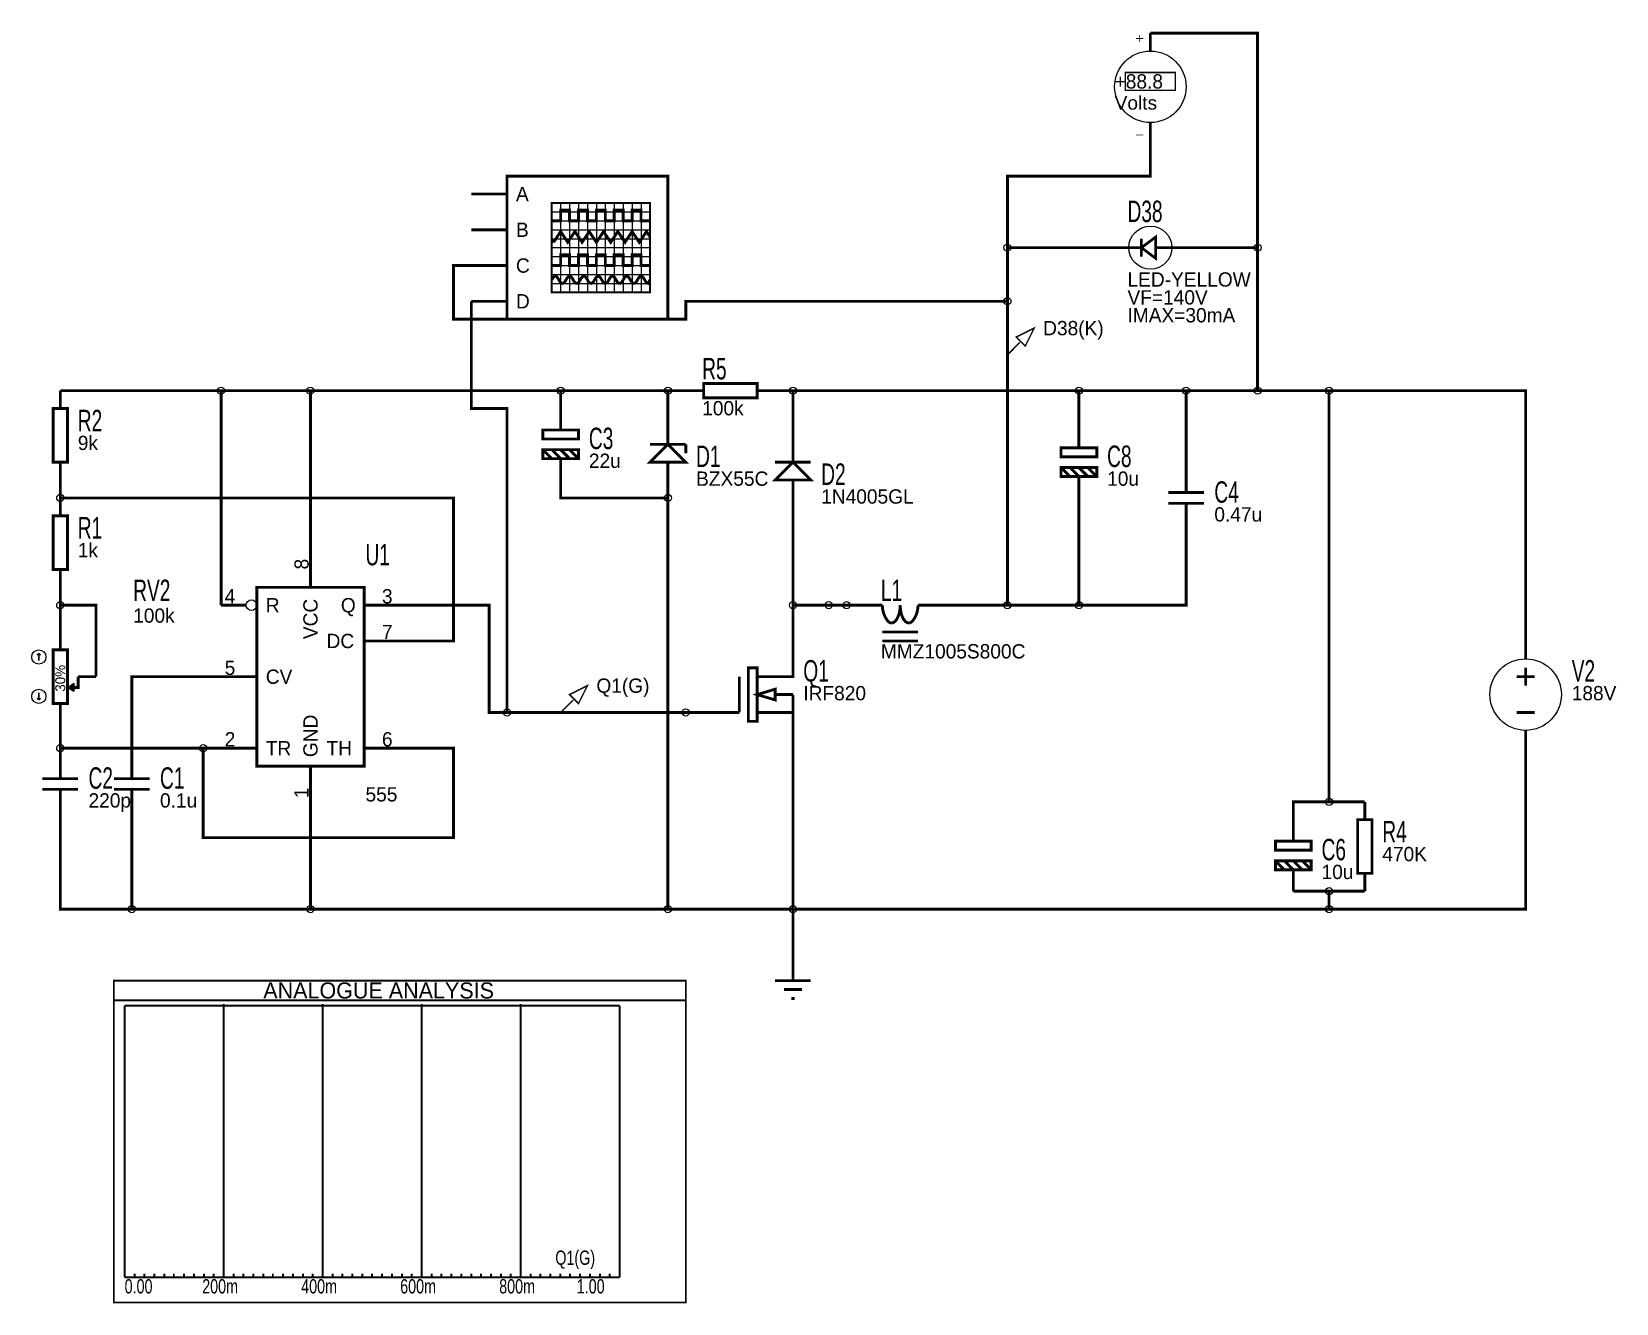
# Model space of a CAD drawing. Header units: inches. Extents: x -4.46 to 4.41, y -3.4 to 3.71.
import ezdxf

# ---------------------------------------------------------------- set-up
doc = ezdxf.new("R2010")
doc.units = ezdxf.units.IN
doc.layers.get('0').update_dxf_attribs({"linetype": 'CONTINUOUS'})
for name, color, linetype in [('1', 1, 'CONTINUOUS'), ('2', 2, 'CONTINUOUS'), ('3', 3, 'CONTINUOUS'), ('4', 4, 'CONTINUOUS')]:
    doc.layers.add(name, color=color, linetype=linetype)

msp = doc.modelspace()

# ---------------------------------------------------------------- linework, layer by layer
for points, const_width in [([(1.76, 3.67), (1.72, 3.67)], 0.005), ([(1.74, 3.69), (1.74, 3.65)], 0.005), ([(1.8, 3.7), (2.4, 3.7), (2.4, 2.5)], 0.016), ([(1.8, 3.7), (1.8, 3.6)], 0.016), ([(1.66, 3.38), (1.94, 3.38), (1.94, 3.48), (1.66, 3.48), (1.66, 3.38)], 0.008), ([(1.8, 3.1), (1.8, 3.2)], 0.016), ([(1.8, 3.1), (1.8, 2.9), (1, 2.9), (1, 2.5)], 0.016), ([(1.76, 3.13), (1.72, 3.13)], 0.005), ([(-1.8, 2.1), (-0.9, 2.1), (-0.9, 2.9), (-1.8, 2.9), (-1.8, 2.1)], 0.016), ([(-2, 2.8), (-1.8, 2.8)], 0.016), ([(-1.55, 2.25), (-1, 2.25), (-1, 2.75), (-1.55, 2.75), (-1.55, 2.25)], 0.01), ([(-1.55, 2.65), (-1.5, 2.65), (-1.5, 2.71), (-1.45, 2.71), (-1.45, 2.65), (-1.4, 2.65), (-1.4, 2.71), (-1.35, 2.71), (-1.35, 2.65), (-1.3, 2.65), (-1.3, 2.71), (-1.25, 2.71), (-1.25, 2.65), (-1.2, 2.65), (-1.2, 2.71), (-1.15, 2.71), (-1.15, 2.65), (-1.1, 2.65), (-1.1, 2.71), (-1.05, 2.71), (-1.05, 2.65), (-1, 2.65)], 0.016), ([(-2, 2.6), (-1.8, 2.6)], 0.016), ([(-1.54, 2.53), (-1.5, 2.59), (-1.46, 2.53), (-1.42, 2.59), (-1.38, 2.53), (-1.34, 2.59), (-1.3, 2.53), (-1.26, 2.59), (-1.22, 2.53), (-1.18, 2.59), (-1.14, 2.53), (-1.1, 2.59), (-1.06, 2.53), (-1.02, 2.59), (-1, 2.56)], 0.016), ([(1.75, 2.5), (1.83, 2.56), (1.83, 2.44), (1.75, 2.5)], 0.015), ([(-1.54, 2.53), (-1.55, 2.54)], 0.016), ([(1.6, 2.5), (1, 2.5)], 0.016), ([(1, 2.5), (1, 2.2)], 0.016), ([(1.6, 2.5), (1.7, 2.5)], 0.016), ([(1.75, 2.5), (1.68, 2.5)], 0.016), ([(1.75, 2.45), (1.75, 2.55)], 0.015), ([(1.92, 2.5), (1.83, 2.5)], 0.016), ([(2, 2.5), (1.9, 2.5)], 0.016), ([(2, 2.5), (2.4, 2.5)], 0.016), ([(2.4, 1.7), (2.4, 2.5)], 0.016), ([(-2, 2.4), (-2.1, 2.4), (-2.1, 2.1), (-0.8, 2.1), (-0.8, 2.2), (1, 2.2)], 0.016), ([(-2, 2.4), (-1.8, 2.4)], 0.016), ([(-1.55, 2.4), (-1.5, 2.4), (-1.5, 2.46), (-1.45, 2.46), (-1.45, 2.4), (-1.4, 2.4), (-1.4, 2.46), (-1.35, 2.46), (-1.35, 2.4), (-1.3, 2.4), (-1.3, 2.46), (-1.25, 2.46), (-1.25, 2.4), (-1.2, 2.4), (-1.2, 2.46), (-1.15, 2.46), (-1.15, 2.4), (-1.1, 2.4), (-1.1, 2.46), (-1.05, 2.46), (-1.05, 2.4), (-1, 2.4)], 0.016), ([(-1.55, 2.32), (-1.544219, 2.33), (-1.537871, 2.336875), (-1.534089, 2.339141), (-1.53, 2.34), (-1.525911, 2.339141), (-1.522129, 2.336875), (-1.515781, 2.33), (-1.51, 2.32), (-1.504219, 2.31), (-1.497871, 2.303125), (-1.494089, 2.300859), (-1.49, 2.3), (-1.485911, 2.300859), (-1.482129, 2.303125), (-1.475781, 2.31), (-1.47, 2.32), (-1.464219, 2.33), (-1.457871, 2.336875), (-1.454089, 2.339141), (-1.45, 2.34), (-1.445911, 2.339141), (-1.442129, 2.336875), (-1.435781, 2.33), (-1.43, 2.32), (-1.424219, 2.31), (-1.417871, 2.303125), (-1.414089, 2.300859), (-1.41, 2.3), (-1.405911, 2.300859), (-1.402129, 2.303125), (-1.395781, 2.31), (-1.39, 2.32), (-1.384219, 2.33), (-1.377871, 2.336875), (-1.374089, 2.339141), (-1.37, 2.34), (-1.365911, 2.339141), (-1.362129, 2.336875), (-1.355781, 2.33), (-1.35, 2.32), (-1.344219, 2.31), (-1.337871, 2.303125), (-1.334089, 2.300859), (-1.33, 2.3), (-1.325911, 2.300859), (-1.322129, 2.303125), (-1.315781, 2.31), (-1.31, 2.32), (-1.304219, 2.33), (-1.297871, 2.336875), (-1.294089, 2.339141), (-1.29, 2.34), (-1.285911, 2.339141), (-1.282129, 2.336875), (-1.275781, 2.33), (-1.27, 2.32), (-1.264219, 2.31), (-1.257871, 2.303125), (-1.254089, 2.300859), (-1.25, 2.3), (-1.245911, 2.300859), (-1.242129, 2.303125), (-1.235781, 2.31), (-1.23, 2.32), (-1.224219, 2.33), (-1.217871, 2.336875), (-1.214089, 2.339141), (-1.21, 2.34), (-1.205911, 2.339141), (-1.202129, 2.336875), (-1.195781, 2.33), (-1.19, 2.32), (-1.184219, 2.31), (-1.177871, 2.303125), (-1.174089, 2.300859), (-1.17, 2.3), (-1.165911, 2.300859), (-1.162129, 2.303125), (-1.155781, 2.31), (-1.15, 2.32), (-1.144219, 2.33), (-1.137871, 2.336875), (-1.134089, 2.339141), (-1.13, 2.34), (-1.125911, 2.339141), (-1.122129, 2.336875), (-1.115781, 2.33), (-1.11, 2.32), (-1.104219, 2.31), (-1.097871, 2.303125), (-1.094089, 2.300859), (-1.09, 2.3), (-1.085911, 2.300859), (-1.082129, 2.303125), (-1.075781, 2.31), (-1.07, 2.32), (-1.064219, 2.33), (-1.057871, 2.336875), (-1.054089, 2.339141), (-1.05, 2.34), (-1.045911, 2.339141), (-1.042129, 2.336875), (-1.035781, 2.33), (-1.03, 2.32), (-1.024219, 2.31), (-1.017871, 2.303125), (-1.014089, 2.300859), (-1.01, 2.3), (-1, 2.32)], 0.016), ([(-2, 2.2), (-2, 1.6), (-1.8, 1.6), (-1.8, -0.1)], 0.016), ([(-2, 2.2), (-1.8, 2.2)], 0.016), ([(1, 2.2), (1, 1.9)], 0.016), ([(1.15, 2.05), (1.05, 2), (1.1, 1.95), (1.15, 2.05)], 0.008), ([(1.07, 1.97), (1, 1.9)], 0.008), ([(1, 0.5), (1, 1.9)], 0.016), ([(-4.3, 1.7), (-3.4, 1.7)], 0.016), ([(-4.3, 1.7), (-4.3, 1.6)], 0.016), ([(-2.9, 1.7), (-3.4, 1.7)], 0.016), ([(-3.4, 0.5), (-3.4, 1.7)], 0.016), ([(-2.9, 0.8), (-2.9, 1.7)], 0.016), ([(-2.9, 1.7), (-1.5, 1.7), (-0.9, 1.7)], 0.016), ([(-1.5, 1.6), (-1.5, 1.7)], 0.016), ([(-0.9, 1.7), (-0.9, 1.5)], 0.016), ([(-0.9, 1.7), (-0.8, 1.7)], 0.016), ([(-0.8, 1.7), (-0.7, 1.7)], 0.016), ([(-0.7, 1.66), (-0.4, 1.66), (-0.4, 1.74), (-0.7, 1.74), (-0.7, 1.66)], 0.016), ([(-0.3, 1.7), (-0.4, 1.7)], 0.016), ([(-0.2, 1.7), (-0.3, 1.7)], 0.016), ([(-0.2, 1.4), (-0.2, 1.7)], 0.016), ([(-0.2, 1.7), (1.4, 1.7)], 0.016), ([(1.4, 1.5), (1.4, 1.7)], 0.016), ([(1.4, 1.7), (2, 1.7)], 0.016), ([(2.4, 1.7), (2, 1.7)], 0.016), ([(2, 1.3), (2, 1.7)], 0.016), ([(2.4, 1.7), (2.8, 1.7)], 0.016), ([(3, -0.6), (2.8, -0.6), (2.8, 1.7)], 0.016), ([(2.8, 1.7), (3.9, 1.7), (3.9, 0.3)], 0.016), ([(-4.34, 1.3), (-4.26, 1.3), (-4.26, 1.6), (-4.34, 1.6), (-4.34, 1.3)], 0.016), ([(-1.5, 1.6), (-1.5, 1.5)], 0.016), ([(-1.5, 1.48), (-1.5, 1.5)], 0.016), ([(-0.9, 1.5), (-0.9, 1.4)], 0.016), ([(1.4, 1.5), (1.4, 1.4)], 0.016), ([(-1.6, 1.43), (-1.4, 1.43), (-1.4, 1.48), (-1.6, 1.48), (-1.6, 1.43)], 0.016), ([(-1.6, 1.32), (-1.4, 1.32), (-1.4, 1.37), (-1.6, 1.37), (-1.6, 1.32)], 0.016), ([(-1.6, 1.37), (-1.55, 1.32)], 0.016), ([(-1.55, 1.37), (-1.5, 1.32)], 0.016), ([(-1.5, 1.37), (-1.45, 1.32)], 0.016), ([(-1.45, 1.37), (-1.4, 1.32)], 0.016), ([(-1, 1.3), (-0.8, 1.3), (-0.9, 1.4), (-1, 1.3)], 0.016), ([(-1, 1.4), (-0.8, 1.4)], 0.016), ([(-0.8, 1.35), (-0.8, 1.4)], 0.016), ([(-0.2, 1.4), (-0.2, 1.3)], 0.016), ([(1.3, 1.33), (1.5, 1.33), (1.5, 1.38), (1.3, 1.38), (1.3, 1.33)], 0.016), ([(1.4, 1.38), (1.4, 1.4)], 0.016), ([(-4.3, 1.2), (-4.3, 1.3)], 0.016), ([(-1.5, 1.32), (-1.5, 1.3)], 0.016), ([(-1.5, 1.2), (-1.5, 1.3)], 0.016), ([(-0.9, 1.2), (-0.9, 1.3)], 0.016), ([(-0.3, 1.2), (-0.1, 1.2), (-0.2, 1.3), (-0.3, 1.2)], 0.016), ([(-0.3, 1.3), (-0.1, 1.3)], 0.016), ([(1.3, 1.22), (1.5, 1.22), (1.5, 1.27), (1.3, 1.27), (1.3, 1.22)], 0.016), ([(1.3, 1.27), (1.35, 1.22)], 0.016), ([(1.35, 1.27), (1.4, 1.22)], 0.016), ([(1.4, 1.27), (1.45, 1.22)], 0.016), ([(1.45, 1.27), (1.5, 1.22)], 0.016), ([(2, 1.3), (2, 1.2)], 0.016), ([(-4.3, 1.1), (-4.3, 1.2)], 0.016), ([(-1.5, 1.2), (-1.5, 1.1), (-0.9, 1.1)], 0.016), ([(-0.9, 1.1), (-0.9, 1.2)], 0.016), ([(-0.2, 1.1), (-0.2, 1.2)], 0.016), ([(1.4, 1.22), (1.4, 1.2)], 0.016), ([(1.4, 1.1), (1.4, 1.2)], 0.016), ([(2, 1.13), (2, 1.2)], 0.016), ([(-2.4, 0.3), (-2.1, 0.3), (-2.1, 1.1), (-4.3, 1.1), (-4.3, 1.1)], 0.016), ([(-4.3, 1.1), (-4.3, 1)], 0.016), ([(-0.9, 1.1), (-0.9, -1.2)], 0.016), ([(-0.2, 1.1), (-0.2, 0.5)], 0.016), ([(1.4, 1.1), (1.4, 0.5)], 0.016), ([(2.1, 1.13), (1.9, 1.13)], 0.016), ([(2.1, 1.07), (1.9, 1.07)], 0.016), ([(2, 1.07), (2, 1)], 0.016), ([(-4.34, 0.7), (-4.26, 0.7), (-4.26, 1), (-4.34, 1), (-4.34, 0.7)], 0.016), ([(2, 0.9), (2, 1)], 0.016), ([(1.4, 0.5), (2, 0.5), (2, 0.9)], 0.016), ([(-2.9, 0.8), (-2.9, 0.6)], 0.016), ([(-4.3, 0.6), (-4.3, 0.7)], 0.016), ([(-4.3, 0.6), (-4.3, 0.5)], 0.016), ([(-3.2, -0.4), (-2.6, -0.4), (-2.6, 0.6), (-3.2, 0.6), (-3.2, -0.4)], 0.016), ([(-4.3, 0.4), (-4.3, 0.5)], 0.016), ([(-4.1, 0.1), (-4.1, 0.5), (-4.3, 0.5)], 0.016), ([(-3.4, 0.5), (-3.26, 0.5)], 0.016), ([(-2.4, 0.5), (-2.6, 0.5)], 0.016), ([(-2.4, 0.5), (-1.9, 0.5), (-1.9, -0.1), (-1.8, -0.1)], 0.016), ([(-0.2, 0.3), (-0.2, 0.5)], 0.016), ([(-0.2, 0.5), (0, 0.5)], 0.016), ([(0.1, 0.5), (0.1, 0.5), (0, 0.5)], 0.016), ([(0.1, 0.5), (0.3, 0.5)], 0.016), ([(0.3, 0.5), (0.301328, 0.481348), (0.305, 0.463281), (0.310547, 0.446387), (0.3175, 0.43125), (0.325391, 0.418457), (0.33375, 0.408594), (0.342109, 0.402246), (0.35, 0.4)], 0.016), ([(0.4, 0.5), (0.399082, 0.481348), (0.396406, 0.463281), (0.39209, 0.446387), (0.38625, 0.43125), (0.379004, 0.418457), (0.370469, 0.408594), (0.360762, 0.402246), (0.35, 0.4)], 0.016), ([(0.4, 0.5), (0.400918, 0.481348), (0.403594, 0.463281), (0.40791, 0.446387), (0.41375, 0.43125), (0.420996, 0.418457), (0.429531, 0.408594), (0.439238, 0.402246), (0.45, 0.4)], 0.016), ([(0.5, 0.5), (0.498672, 0.481348), (0.495, 0.463281), (0.489453, 0.446387), (0.4825, 0.43125), (0.474609, 0.418457), (0.46625, 0.408594), (0.457891, 0.402246), (0.45, 0.4)], 0.016), ([(0.7, 0.5), (0.5, 0.5)], 0.016), ([(0.7, 0.5), (1, 0.5)], 0.016), ([(1.4, 0.5), (1, 0.5)], 0.016), ([(-4.3, 0.4), (-4.3, 0.3)], 0.016), ([(0.5, 0.35), (0.3, 0.35)], 0.016), ([(-4.3, 0.25), (-4.3, 0.3)], 0.016), ([(-2.4, 0.3), (-2.6, 0.3)], 0.016), ([(-0.2, 0.3), (-0.2, 0.2)], 0.016), ([(0.5, 0.3), (0.3, 0.3)], 0.016), ([(3.9, 0.3), (3.9, 0.2)], 0.016), ([(-4.42, 0.23), (-4.43, 0.22)], 0.008), ([(-4.42, 0.23), (-4.41, 0.22)], 0.008), ([(-4.42, 0.23), (-4.42, 0.19)], 0.008), ([(-4.34, -0.05), (-4.26, -0.05), (-4.26, 0.25), (-4.34, 0.25), (-4.34, -0.05)], 0.016), ([(-0.2, 0.2), (-0.2, 0.1), (-0.3, 0.1)], 0.016), ([(-4.25, 0.04), (-4.2, 0.04), (-4.2, 0.1)], 0.016), ([(-4.1, 0.1), (-4.2, 0.1)], 0.016), ([(-3.4, 0.1), (-3.9, 0.1), (-3.9, -0.3)], 0.016), ([(-3.4, 0.1), (-3.2, 0.1)], 0.016), ([(-0.5, 0.1), (-0.5, -0.1)], 0.016), ([(-0.45, -0.15), (-0.4, -0.15), (-0.4, 0.15), (-0.45, 0.15), (-0.45, -0.15)], 0.016), ([(-0.4, 0.1), (-0.3, 0.1)], 0.016), ([(3.85, 0.1), (3.95, 0.1)], 0.016), ([(3.9, 0.15), (3.9, 0.05)], 0.016), ([(-4.42, -0.03), (-4.42, 0.01)], 0.008), ([(-4.25, 0.04), (-4.22, 0.06)], 0.016), ([(-4.25, 0.04), (-4.22, 0.02)], 0.016), ([(-1.35, 0.05), (-1.45, 0), (-1.4, -0.05), (-1.35, 0.05)], 0.008), ([(-0.4, 0), (-0.3, 0.03), (-0.3, -0.03), (-0.4, 0)], 0.016), ([(-0.3, 0), (-0.2, 0)], 0.016), ([(-0.2, 0), (-0.2, -0.1)], 0.016), ([(-4.42, -0.03), (-4.43, -0.02)], 0.008), ([(-4.42, -0.03), (-4.41, -0.02)], 0.008), ([(-4.3, -0.1), (-4.3, -0.05)], 0.016), ([(-1.43, -0.03), (-1.5, -0.1)], 0.008), ([(-4.3, -0.2), (-4.3, -0.1)], 0.016), ([(-1.5, -0.1), (-1.8, -0.1)], 0.016), ([(-0.8, -0.1), (-1.5, -0.1)], 0.016), ([(-0.7, -0.1), (-0.8, -0.1)], 0.016), ([(-0.7, -0.1), (-0.6, -0.1)], 0.016), ([(-0.6, -0.1), (-0.5, -0.1)], 0.016), ([(-0.4, -0.1), (-0.3, -0.1)], 0.016), ([(-0.3, -0.1), (-0.2, -0.1), (-0.2, -0.2)], 0.016), ([(3.85, -0.1), (3.95, -0.1)], 0.016), ([(-4.3, -0.3), (-4.3, -0.2)], 0.016), ([(-0.2, -0.3), (-0.2, -0.2)], 0.016), ([(3.9, -0.3), (3.9, -0.2)], 0.016), ([(-4.3, -0.3), (-4.3, -0.3)], 0.016), ([(-3.5, -0.3), (-4.3, -0.3)], 0.016), ([(-4.3, -0.3), (-4.3, -0.4)], 0.016), ([(-3.9, -0.3), (-3.9, -0.4)], 0.016), ([(-3.4, -0.3), (-3.5, -0.3)], 0.016), ([(-2.4, -0.3), (-2.1, -0.3), (-2.1, -0.8), (-3.5, -0.8), (-3.5, -0.3)], 0.016), ([(-3.4, -0.3), (-3.2, -0.3)], 0.016), ([(-2.4, -0.3), (-2.6, -0.3)], 0.016), ([(-0.2, -0.3), (-0.2, -1.2), (2.8, -1.2)], 0.016), ([(2.8, -1.2), (3.9, -1.2), (3.9, -0.3)], 0.016), ([(-4.3, -0.47), (-4.3, -0.4)], 0.016), ([(-3.9, -0.47), (-3.9, -0.4)], 0.016), ([(-2.9, -0.6), (-2.9, -0.4)], 0.016), ([(-4.4, -0.47), (-4.2, -0.47)], 0.016), ([(-4.4, -0.53), (-4.2, -0.53)], 0.016), ([(-4.3, -0.53), (-4.3, -0.6)], 0.016), ([(-3.8, -0.47), (-4, -0.47)], 0.016), ([(-3.8, -0.53), (-4, -0.53)], 0.016), ([(-3.9, -0.53), (-3.9, -0.6)], 0.016), ([(-4.3, -0.7), (-4.3, -0.6)], 0.016), ([(-3.9, -0.7), (-3.9, -0.6)], 0.016), ([(-2.9, -0.6), (-2.9, -1.2)], 0.016), ([(2.6, -0.7), (2.6, -0.6), (2.8, -0.6)], 0.016), ([(3, -0.6), (3, -0.7)], 0.016), ([(-4.3, -0.7), (-4.3, -1.2), (-3.9, -1.2)], 0.016), ([(-3.9, -0.7), (-3.9, -1.2)], 0.016), ([(2.6, -0.7), (2.6, -0.8)], 0.016), ([(2.96, -1), (3.04, -1), (3.04, -0.7), (2.96, -0.7), (2.96, -1)], 0.016), ([(2.6, -0.82), (2.6, -0.8)], 0.016), ([(2.5, -0.87), (2.7, -0.87), (2.7, -0.82), (2.5, -0.82), (2.5, -0.87)], 0.016), ([(2.5, -0.98), (2.7, -0.98), (2.7, -0.93), (2.5, -0.93), (2.5, -0.98)], 0.016), ([(2.5, -0.93), (2.55, -0.98)], 0.016), ([(2.55, -0.93), (2.6, -0.98)], 0.016), ([(2.6, -0.93), (2.65, -0.98)], 0.016), ([(2.6, -0.98), (2.6, -1)], 0.016), ([(2.65, -0.93), (2.7, -0.98)], 0.016), ([(2.6, -1.1), (2.6, -1)], 0.016), ([(3, -1.1), (3, -1)], 0.016), ([(2.6, -1.1), (2.8, -1.1)], 0.016), ([(2.8, -1.2), (2.8, -1.1)], 0.016), ([(3, -1.1), (2.8, -1.1)], 0.016), ([(-3.9, -1.2), (-2.9, -1.2)], 0.016), ([(-2.9, -1.2), (-0.9, -1.2)], 0.016), ([(-0.9, -1.2), (-0.2, -1.2)], 0.016), ([(-0.2, -1.2), (-0.2, -1.5)], 0.016), ([(-0.2, -1.5), (-0.2, -1.6)], 0.016), ([(-0.3, -1.6), (-0.1, -1.6)], 0.016), ([(-0.25, -1.65), (-0.15, -1.65)], 0.016), ([(-0.21, -1.7), (-0.19, -1.7)], 0.016)]:
    msp.add_lwpolyline(points, dxfattribs=dict(const_width=const_width))
for points in [[(-1.5, 2.75), (-1.5, 2.25)], [(-1.45, 2.75), (-1.45, 2.25)], [(-1.4, 2.75), (-1.4, 2.25)], [(-1.35, 2.75), (-1.35, 2.25)], [(-1.3, 2.75), (-1.3, 2.25)], [(-1.25, 2.75), (-1.25, 2.25)], [(-1.2, 2.75), (-1.2, 2.25)], [(-1.15, 2.75), (-1.15, 2.25)], [(-1.1, 2.75), (-1.1, 2.25)], [(-1.05, 2.75), (-1.05, 2.25)], [(-1.55, 2.7), (-1, 2.7)], [(-1.55, 2.65), (-1, 2.65)], [(-1.55, 2.6), (-1, 2.6)], [(-1.55, 2.55), (-1, 2.55)], [(-1.55, 2.5), (-1, 2.5)], [(-1.55, 2.45), (-1, 2.45)], [(-1.55, 2.4), (-1, 2.4)], [(-1.55, 2.35), (-1, 2.35)], [(-1.55, 2.3), (-1, 2.3)]]:
    msp.add_lwpolyline(points)
for centre, radius in [((1.8, 3.4), 0.2), ((1.8, 2.5), 0.120416), ((1, 2.5), 0.02), ((2.4, 2.5), 0.02), ((1, 2.2), 0.02), ((-3.4, 1.7), 0.02), ((-2.9, 1.7), 0.02), ((-1.5, 1.7), 0.02), ((-0.9, 1.7), 0.02), ((-0.2, 1.7), 0.02), ((1.4, 1.7), 0.02), ((2, 1.7), 0.02), ((2.4, 1.7), 0.02), ((2.8, 1.7), 0.02), ((-4.3, 1.1), 0.02), ((-0.9, 1.1), 0.02), ((-4.3, 0.5), 0.02), ((-3.23, 0.5), 0.03), ((-0.2, 0.5), 0.02), ((0, 0.5), 0.02), ((0.1, 0.5), 0.02), ((1, 0.5), 0.02), ((1.4, 0.5), 0.02), ((-4.42, 0.21), 0.04), ((3.9, 0), 0.2), ((-4.42, -0.01), 0.04), ((-1.8, -0.1), 0.02), ((-0.8, -0.1), 0.02), ((-4.3, -0.3), 0.02), ((-3.5, -0.3), 0.02), ((2.8, -0.6), 0.02), ((2.8, -1.1), 0.02), ((-3.9, -1.2), 0.02), ((-2.9, -1.2), 0.02), ((-0.9, -1.2), 0.02), ((-0.2, -1.2), 0.02), ((2.8, -1.2), 0.02)]:
    msp.add_circle(centre, radius)
at = {"layer": '2', "const_width": 0.01}
for points in [[(-4, -3.4), (-0.8, -3.4), (-0.8, -1.6), (-4, -1.6), (-4, -3.4)], [(-4, -1.71), (-0.8, -1.71)], [(-4, -1.71), (-0.8, -1.71)], [(-3.94, -1.74), (-1.17, -1.74)], [(-3.94, -1.74), (-3.94, -3.26), (-3.94, -3.2)], [(-3.386, -1.73), (-3.386, -3.26), (-3.386, -3.2)], [(-2.832, -1.73), (-2.832, -3.26), (-2.832, -3.2)], [(-2.278, -1.73), (-2.278, -3.26), (-2.278, -3.2)], [(-1.724, -1.73), (-1.724, -3.26), (-1.724, -3.2)], [(-1.17, -1.74), (-1.17, -3.26), (-1.17, -3.2)], [(-3.94, -3.26), (-1.17, -3.26)], [(-3.884, -3.26), (-3.884, -3.24)], [(-3.83, -3.26), (-3.83, -3.24)], [(-3.774, -3.26), (-3.774, -3.24)], [(-3.718, -3.26), (-3.718, -3.24)], [(-3.664, -3.26), (-3.664, -3.24)], [(-3.608, -3.26), (-3.608, -3.24)], [(-3.552, -3.26), (-3.552, -3.24)], [(-3.496, -3.26), (-3.496, -3.24)], [(-3.442, -3.26), (-3.442, -3.24)], [(-3.33, -3.26), (-3.33, -3.24)], [(-3.276, -3.26), (-3.276, -3.24)], [(-3.22, -3.26), (-3.22, -3.24)], [(-3.164, -3.26), (-3.164, -3.24)], [(-3.11, -3.26), (-3.11, -3.24)], [(-3.054, -3.26), (-3.054, -3.24)], [(-2.998, -3.26), (-2.998, -3.24)], [(-2.942, -3.26), (-2.942, -3.24)], [(-2.888, -3.26), (-2.888, -3.24)], [(-2.776, -3.26), (-2.776, -3.24)], [(-2.722, -3.26), (-2.722, -3.24)], [(-2.666, -3.26), (-2.666, -3.24)], [(-2.61, -3.26), (-2.61, -3.24)], [(-2.556, -3.26), (-2.556, -3.24)], [(-2.5, -3.26), (-2.5, -3.24)], [(-2.444, -3.26), (-2.444, -3.24)], [(-2.388, -3.26), (-2.388, -3.24)], [(-2.334, -3.26), (-2.334, -3.24)], [(-2.222, -3.26), (-2.222, -3.24)], [(-2.168, -3.26), (-2.168, -3.24)], [(-2.112, -3.26), (-2.112, -3.24)], [(-2.056, -3.26), (-2.056, -3.24)], [(-2, -3.26), (-2, -3.24)], [(-1.946, -3.26), (-1.946, -3.24)], [(-1.89, -3.26), (-1.89, -3.24)], [(-1.834, -3.26), (-1.834, -3.24)], [(-1.78, -3.26), (-1.78, -3.24)], [(-1.668, -3.26), (-1.668, -3.24)], [(-1.614, -3.26), (-1.614, -3.24)], [(-1.558, -3.26), (-1.558, -3.24)], [(-1.502, -3.26), (-1.502, -3.24)], [(-1.448, -3.26), (-1.448, -3.24)], [(-1.392, -3.26), (-1.392, -3.24)], [(-1.336, -3.26), (-1.336, -3.24)], [(-1.28, -3.26), (-1.28, -3.24)], [(-1.226, -3.26), (-1.226, -3.24)]]:
    msp.add_lwpolyline(points, dxfattribs=at)

# ---------------------------------------------------------------- texts
for s, p in [('+88.8', (1.6, 3.39)), ('A', (-1.75, 2.76)), ('B', (-1.75, 2.56)), ('C', (-1.75, 2.36)), ('LED-YELLOW', (1.672, 2.282)), ('D', (-1.75, 2.16)), ('VF=140V', (1.672, 2.182)), ('IMAX=30mA', (1.672, 2.082)), ('D38(K)', (1.2, 2.01)), ('100k', (-0.708, 1.562)), ('9k', (-4.202, 1.368)), ('22u', (-1.342, 1.268)), ('BZX55C', (-0.742, 1.168)), ('10u', (1.558, 1.168)), ('1N4005GL', (-0.042, 1.068)), ('0.47u', (2.158, 0.968)), ('1k', (-4.202, 0.768)), ('4', (-3.38, 0.51)), ('R', (-3.15, 0.46)), ('Q', (-2.73, 0.46)), ('3', (-2.5, 0.51)), ('100k', (-3.891996, 0.402)), ('7', (-2.5, 0.31)), ('DC', (-2.81, 0.26)), ('MMZ1005S800C', (0.292, 0.202)), ('5', (-3.38, 0.11)), ('CV', (-3.15, 0.06)), ('Q1(G)', (-1.3, 0.01)), ('IRF820', (-0.142, -0.032)), ('188V', (4.158, -0.032)), ('2', (-3.38, -0.29)), ('TR', (-3.15, -0.34)), ('TH', (-2.81, -0.34)), ('6', (-2.5, -0.29)), ('555', (-2.591996, -0.598)), ('220p', (-4.142, -0.632)), ('0.1u', (-3.742, -0.632)), ('470K', (3.098, -0.932)), ('10u', (2.758, -1.032))]:
    msp.add_text(s, height=0.08).set_placement(p)
for s, height, width, p in [('Volts', 0.076, 1.052632, (1.6, 3.272)), ('D38', 0.12, 0.666667, (1.672, 2.643)), ('R5', 0.12, 0.666667, (-0.708, 1.763)), ('R2', 0.12, 0.666667, (-4.202, 1.473)), ('C3', 0.12, 0.666667, (-1.342, 1.373)), ('D1', 0.12, 0.666667, (-0.742, 1.273)), ('C8', 0.12, 0.666667, (1.558, 1.273)), ('D2', 0.12, 0.666667, (-0.042, 1.173)), ('C4', 0.12, 0.666667, (2.158, 1.073)), ('R1', 0.12, 0.666667, (-4.202, 0.873)), ('U1', 0.12, 0.666667, (-2.591996, 0.723)), ('RV2', 0.12, 0.666667, (-3.891996, 0.523)), ('L1', 0.12, 0.666667, (0.292, 0.523)), ('Q1', 0.12, 0.666667, (-0.142, 0.073)), ('V2', 0.12, 0.666667, (4.158, 0.073)), ('C2', 0.12, 0.666667, (-4.142, -0.527)), ('C1', 0.12, 0.666667, (-3.742, -0.527)), ('R4', 0.12, 0.666667, (3.098, -0.827)), ('C6', 0.12, 0.666667, (2.758, -0.927))]:
    msp.add_text(s, height=height, dxfattribs=dict(width=width)).set_placement(p)
for s, p in [('8', (-2.91, 0.7)), ('VCC', (-2.86, 0.31)), ('GND', (-2.86, -0.35)), ('1', (-2.91, -0.58))]:
    msp.add_text(s, height=0.08, rotation=90).set_placement(p)
at = {"layer": '1'}
msp.add_text('30%', height=0.056, rotation=90, dxfattribs=at).set_placement((-4.272, 0.016))
at = {"layer": '2'}
msp.add_text('ANALOGUE ANALYSIS', height=0.09, dxfattribs=at).set_placement((-3.164, -1.7))
at = {"layer": '3', "width": 0.75}
for s, p in [('0.00', (-3.94, -3.35)), ('200m', (-3.506, -3.35)), ('400m', (-2.952, -3.35)), ('600m', (-2.398, -3.35)), ('800m', (-1.844, -3.35)), ('1.00', (-1.41, -3.35))]:
    msp.add_text(s, height=0.08, dxfattribs=at).set_placement(p)
at = {"layer": '4', "width": 0.75}
msp.add_text('Q1(G)', height=0.08, dxfattribs=at).set_placement((-1.53, -3.19))

doc.saveas('drawing.dxf')
